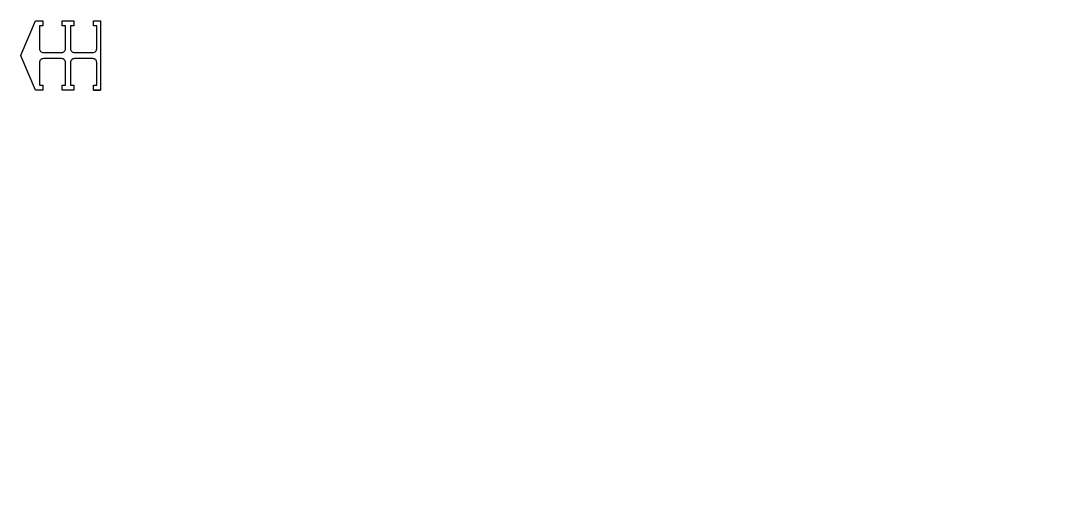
# Model space of a CAD drawing. Extents: x 243 to 675, y 75 to 271.
import ezdxf

# ---------------------------------------------------------------- set-up
doc = ezdxf.new("R2010")
doc.units = 0
doc.layers.get('DEFPOINTS').update_dxf_attribs({"linetype": 'CONTINUOUS'})
doc.layers.add('ANA', color=220, linetype='CONTINUOUS')

msp = doc.modelspace()

# ---------------------------------------------------------------- linework, layer by layer
at = {"layer": 'ANA', "color": 220}
msp.add_lwpolyline([(272.87, 242.89), (272.87, 244.89), (274.27, 244.89), (274.27, 254.29, 0.414214), (272.67, 255.89), (265.07, 255.89, 0.414214), (263.47, 254.29), (263.47, 244.89), (264.77, 244.89), (264.77, 242.89), (260.07, 242.89), (260.07, 244.89), (261.37, 244.89), (261.37, 254.29, 0.414214), (259.77, 255.89), (252.27, 255.89, 0.414214), (250.67, 254.29), (250.67, 244.89), (251.97, 244.89), (251.97, 242.89), (248.97, 242.89), (243.08, 256.75, -0.203452), (243.08, 257.53), (248.97, 271.39), (251.97, 271.39), (251.97, 269.39), (250.67, 269.39), (250.67, 259.99, 0.414214), (252.27, 258.39), (259.77, 258.39, 0.414214), (261.37, 259.99), (261.37, 269.39), (260.07, 269.39), (260.07, 271.39), (264.77, 271.39), (264.77, 269.39), (263.47, 269.39), (263.47, 259.99, 0.414214), (265.07, 258.39), (272.67, 258.39, 0.414214), (274.27, 259.99), (274.27, 269.39), (272.87, 269.39), (272.87, 271.39), (275.87, 271.39), (275.87, 242.89), (272.87, 242.89), (275.87, 242.89)], format="xyb", dxfattribs=at)
at = {"layer": 'DEFPOINTS', "color": 0, "linetype": 'BYBLOCK'}
msp.add_point((674.97, 75.25), dxfattribs=at)

doc.saveas('drawing.dxf')
